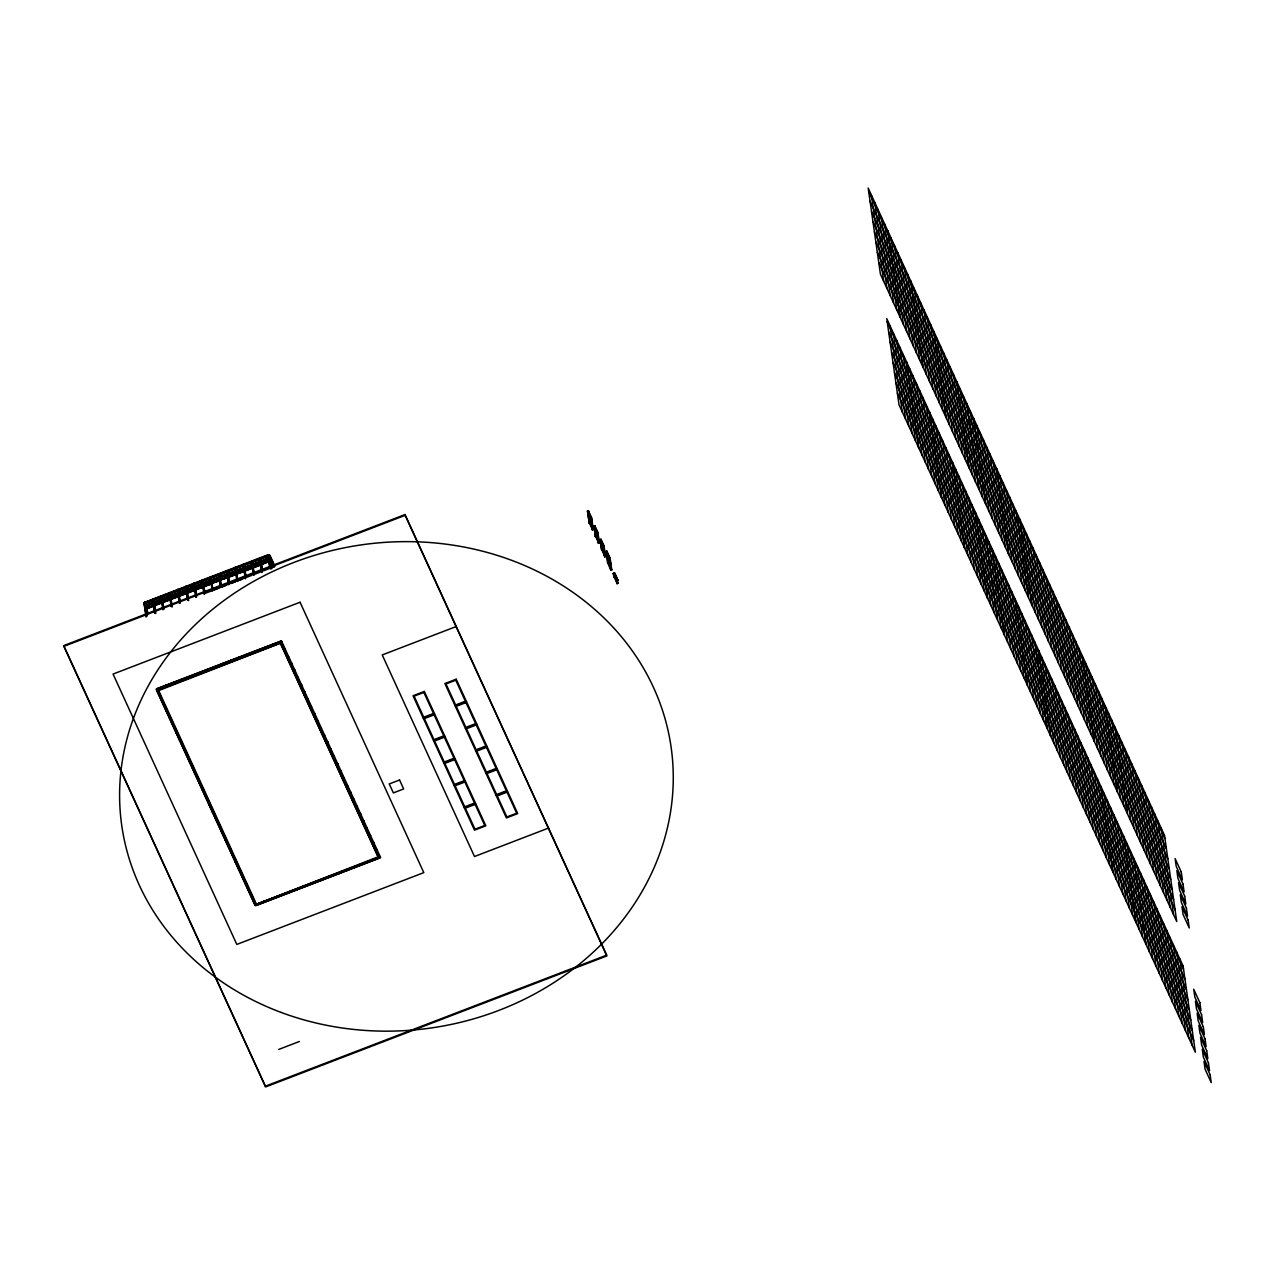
<?xml version="1.0" encoding="UTF-8"?>
<svg xmlns="http://www.w3.org/2000/svg" width="1275" height="1275" viewBox="0 0 1275 1275"><rect width="100%" height="100%" fill="white"/><g stroke="black" fill="none" stroke-linecap="round" stroke-linejoin="round"><path stroke-width="1.5" d="M144.792 602.198L268.085 554.721L273.774 566.849L269.009 556.187L270.587 561.813M146.083 617.084L143.947 602.868L269.232 554.768L274.555 566.562M145.27 602.613L152.777 599.728M153.494 599.457L161.001 596.572M161.718 596.286L169.24 593.401M169.958 593.13L177.464 590.245M178.181 589.974L185.688 587.09M188.636 600.684L186.485 586.994L194.23 584.603L193.896 583.727L195.776 596.987M194.645 583.647L202.454 581.448M202.868 580.492L210.375 577.607M211.092 577.336L218.599 574.451M219.332 574.18L226.838 571.296M227.556 571.009L235.062 568.124M235.779 567.853L243.286 564.968M251.526 561.813L244.003 564.697L251.621 562.02M252.243 561.542L260.052 559.327M260.467 558.37L268.276 556.171M145.35 602.788L152.873 599.935M153.574 599.633L161.096 596.78M169.32 593.608L161.813 596.477L163.678 609.434M170.037 593.305L177.56 590.452M178.261 590.15L185.783 587.297M186.485 586.994L194.007 584.141M194.724 583.838L202.247 580.97M202.948 580.667L210.471 577.814M211.172 577.511L218.694 574.658M219.412 574.356L226.934 571.503M227.635 571.2L235.158 568.331M235.859 568.028L243.382 565.176M252.322 561.717L259.845 558.864M260.546 558.562L268.069 555.693M268.595 555.852L145.286 603.187L144.776 602.071L146.752 615.666M144.458 604.015L145.398 603.665L144.872 602.517L146.816 615.793M268.818 556.267L269.742 555.916M268.627 558.115L145.302 605.466L268.69 558.243L272.834 566.722M145.717 605.752L153.367 602.836M161.59 599.68L154.243 603.25L161.766 600.382L161.383 599.234M169.814 596.525L162.483 600.095L169.989 597.226L169.607 596.078M170.404 596.27L178.054 593.353M178.627 593.114L186.278 590.197M186.851 589.942L194.501 587.042M195.091 586.787L202.725 583.886M210.965 580.715L203.315 583.631L210.758 580.268M211.538 580.476L219.188 577.559L211.841 581.113L211.507 580.205M219.778 577.304L227.412 574.403M235.652 571.248L228.305 574.818L235.827 571.949L235.445 570.802M236.226 570.993L243.876 568.076M244.449 567.837L252.099 564.921M252.689 564.666L260.339 561.765M268.563 558.609L260.913 561.51L268.356 558.163M145.796 605.928L153.462 603.075M154.02 602.772L161.702 599.919M162.26 599.601L169.926 596.764M170.483 596.445L178.149 593.592M178.707 593.289L186.389 590.437M186.931 590.134L194.613 587.281M195.171 586.962L202.534 583.44M211.618 580.651L219.3 577.798M219.858 577.495L227.524 574.643M228.082 574.324L235.747 571.487M236.305 571.168L243.987 568.315M244.545 568.012L252.211 565.16M252.769 564.857L260.435 562.004M145.717 606.518L144.792 606.884L270.061 558.721L269.137 559.135M178.93 593.752L186.453 590.915L186.07 589.751M202.9 584.587L195.378 587.44L195.011 586.325M211.14 581.432L203.602 584.269L203.251 583.153M219.746 577.097L220.081 577.973L227.285 574.419M268.738 559.311L261.216 562.163L260.849 561.048M144.904 607.155L145.828 606.741M269.264 559.406L270.188 558.992M146.083 608.303L153.653 605.418M161.877 602.262L154.307 605.147L161.989 602.501M162.531 601.991L170.101 599.107M170.77 598.82L178.341 595.935M178.994 595.664L186.564 592.779M187.218 592.508L194.788 589.624M195.442 589.353L203.251 587.106L195.744 589.99L195.426 589.146M203.681 586.181L211.475 583.95L203.968 586.835L203.649 585.974M219.38 579.934L219.714 580.794L211.905 583.026L219.475 580.141M227.715 576.985L220.129 579.87L227.938 577.639L227.619 576.778M228.368 576.714L235.939 573.83M236.592 573.543L244.162 570.658M244.816 570.387L252.402 567.502M253.056 567.232L260.626 564.347M261.279 564.076L268.85 561.191M146.163 608.478L153.765 605.657M162.61 602.167L170.213 599.346M178.452 596.19L170.85 599.011L178.564 596.413M186.676 593.018L179.074 595.839L186.787 593.258M187.297 592.684L194.9 589.863M195.537 589.528L203.139 586.707M203.761 586.373L211.363 583.552M211.985 583.201L219.587 580.38M220.224 580.045L227.827 577.224M236.05 574.069L228.448 576.89L236.162 574.308M244.274 570.913L236.672 573.734L244.386 571.136M244.896 570.562L252.498 567.742M253.135 567.407L260.738 564.586M261.359 564.251L268.961 561.43M146.211 608.589L153.877 605.896M154.434 605.434L161.782 602.055M162.674 602.278L170.324 599.585M187.345 592.795L195.011 590.102M195.585 589.64L202.932 586.261M203.809 586.468L211.156 583.089M212.032 583.312L219.698 580.619M220.272 580.157L227.922 577.463M244.959 570.674L252.609 567.981M253.183 567.518L260.849 564.825M261.407 564.363L269.073 561.669M162.116 602.916L154.594 605.784L154.275 604.94M146.051 609.418L145.27 609.705L147.549 614.821M270.555 561.606L269.79 561.908L272.053 566.801M271.814 562.801L272.738 562.45L273.201 566.036M271.926 563.072L273.201 562.434M271.973 563.168L273.264 562.673M272.101 563.438L273.025 563.072M272.26 565.941L273.185 565.526M273.472 566.164L272.547 566.562L272.005 562.737M214.216 589.815L219.093 587.887M228.942 584.109L220.814 587.281L218.71 573.686M230.679 583.488L235.54 581.559M237.278 580.954L245.39 577.782L243.605 564.474M247.127 577.177L252.004 575.248M253.741 574.643L261.853 571.471M263.574 570.802L268.451 568.921M171.806 606.199L169.607 593.034M214.455 589.815L219.013 588.062M221.197 587.297L225.739 585.48M230.966 583.472L235.477 581.735M242.202 579.153L237.644 580.922L235.747 567.646L236.082 568.523M588.413 510.797L590.197 522.782L589.273 523.133L587.488 511.148L588.413 510.797L591.648 517.873L590.723 518.24M589.273 523.133L587.6 511.418L588.524 511.068M587.488 511.148L591.919 520.375L588.11 513.937L588.891 513.634M588.923 513.841L587.791 511.355M591.122 520.471L591.887 520.168L588.046 511.482M157.128 688.564L280.452 641.197L282.014 642.09M589.146 522.862L590.166 522.559L593.305 529.587L592.269 529.667L590.596 517.969L591.52 517.602L593.305 529.587M156.586 689.903L281.887 641.819M156.729 690.189L157.654 689.839M158.594 689.918L280.484 643.126L378.372 857.438L256.482 904.246L158.69 690.572L280.484 643.126M594.788 525.81L596.349 536.217L595.425 536.568L593.863 526.161L594.788 525.81L598.023 532.886L597.098 533.237M595.425 536.568L594.899 526.081M592.269 529.667L593.194 529.316M159.726 696.724L160.65 696.373M285.01 648.624L284.07 648.975L285.297 649.246M159.837 696.995L160.809 696.724M284.197 649.246L285.17 648.975M160.013 697.361L160.937 696.995M596.971 532.966L597.895 532.615L599.457 543.023L598.533 543.373L596.971 532.966L598.533 543.373M595.298 536.297L596.317 536.01M598.262 535.181L597.545 535.675L594.485 528.934M163.009 703.896L163.933 703.545M288.277 655.796L287.353 656.147L288.564 656.418M164.045 703.8L163.12 704.167L164.093 703.896M288.405 656.051L287.481 656.418L288.453 656.147M163.296 704.517L164.22 704.167M600.939 539.245L602.501 549.653L601.577 550.003L599.999 539.596L600.939 539.245L604.175 546.322L603.25 546.672M600.127 539.867L601.051 539.516M598.421 543.102L599.346 542.752M601.449 542.289L604.095 551.692M601.386 542.56L604.238 552.728M601.529 543.596L604.318 553.302M166.276 711.067L167.216 710.701M291.561 662.952L290.636 663.319L291.848 663.59M166.403 711.322L167.376 711.067M290.764 663.574L291.72 663.319M601.609 544.122L604.477 554.354M166.563 711.689L167.503 711.338M601.752 545.222L604.589 555.135M601.896 546.21L605.609 556.458L604.685 556.808L605.498 556.187M602.055 547.262L605.147 554.577M602.469 549.445L601.577 550.003M603.697 549.111L600.318 539.803L601.752 549.939M603.76 549.382L604.717 556.267M603.808 549.653L599.999 539.596M603.952 550.688L600.573 539.915M169.559 718.223L170.483 717.873M294.844 670.124L293.919 670.475L295.131 670.746M170.611 718.144L169.687 718.494L170.659 718.223M294.971 670.395L294.047 670.746L295.003 670.475M169.846 718.861L170.77 718.494M611.761 569.893L608.526 562.817L607.601 563.168L605.928 551.469L606.868 551.119L610.103 558.195L611.761 569.893L610.837 570.26L607.904 563.375L606.98 551.39L606.055 551.74M610.502 563.183L606.565 554.242L607.346 553.94M607.378 554.147L606.247 551.661M605.258 555.374L601.577 548.537M172.842 725.395L173.767 725.045M298.127 677.296L297.202 677.647L298.414 677.918M172.97 725.666L173.926 725.395M297.33 677.918L298.286 677.647M609.179 558.546L610.103 558.195M173.129 726.017L174.053 725.666M609.577 560.777L610.342 560.49L606.502 551.788L610.04 560.825L611.331 569.479M610.693 562.944L609.976 563.438L606.613 554.227M176.125 732.567L177.05 732.201M301.41 684.452L300.486 684.818L301.697 685.089M176.253 732.838L177.209 732.567M300.597 685.089L301.569 684.818M176.412 733.189L177.337 732.838M456.291 626.503L382.229 654.936L474.491 856.513L548.553 828.065M611.617 569.415L610.9 569.909L609.976 557.924L609.052 558.275L610.837 570.26M179.408 739.723L180.333 739.373M304.693 691.624L303.753 691.974L304.98 692.245M179.536 739.994L180.46 739.643L179.568 740.09M303.88 692.245L304.805 691.895L303.928 692.341M613.434 573.798L614.359 573.447L614.805 576.523L613.881 576.89L613.291 573.415L614.582 572.921L617.817 579.982L616.542 580.603M613.307 573.527L614.598 573.049L617.833 580.109M179.695 740.361L180.62 739.994M614.773 576.316L613.881 576.89M182.692 746.895L183.616 746.544M307.96 698.796L307.036 699.146L308.247 699.417M616.431 580.332L617.817 579.982M182.803 747.166L183.775 746.895M307.163 699.417L308.136 699.146M182.978 747.517L183.903 747.166M617.355 579.982L616.988 583.695L617.913 583.328L617.482 580.252L614.231 573.176L614.534 576.412M185.959 754.067L186.899 753.7M311.243 705.952L310.319 706.318L311.53 706.589M186.086 754.338L187.058 754.067M310.447 706.589L311.419 706.318M186.246 754.688L187.186 754.338M189.242 761.223L190.166 760.872M314.527 713.123L313.602 713.474L314.813 713.745M189.369 761.494L190.294 761.143L189.417 761.589M314.654 713.394L313.73 713.745L314.686 713.49M189.529 761.86L190.453 761.494M192.525 768.395L193.449 768.044M317.81 720.295L316.885 720.646L318.097 720.917M192.653 768.666L193.625 768.395M317.013 720.917L317.969 720.646M192.812 769.016L193.736 768.666M195.808 775.567L196.732 775.216M321.093 727.467L320.168 727.818L323.723 735.611L324.663 735.261M195.936 775.837L196.86 775.471L195.968 775.917M321.204 727.722L320.28 728.089L321.252 727.818M196.095 776.188L197.019 775.837M320.455 728.439L321.38 728.089M199.091 782.738L200.016 782.372M323.436 734.99L324.376 734.623M199.219 782.993L200.175 782.738M323.563 735.245L324.535 734.99M199.378 783.36L200.303 783.009M202.374 789.894L203.299 789.544M327.643 741.795L326.719 742.146L327.93 742.417M202.486 790.165L203.458 789.894M326.846 742.417L327.818 742.146M202.661 790.532L203.586 790.165M205.642 797.066L206.582 796.716M330.926 748.967L330.002 749.317L331.213 749.588M205.769 797.337L206.693 796.971L205.817 797.417M205.944 797.688L206.869 797.337M423.268 718.192L434.584 713.841M455.159 705.936L466.475 701.601M208.925 804.238L209.849 803.872M334.209 756.123L333.285 756.489L334.496 756.76M209.052 804.493L210.024 804.238M333.412 756.744L334.369 756.489M209.212 804.86L210.136 804.509M212.208 811.394L213.132 811.043M337.493 763.295L336.568 763.645L337.779 763.916M212.335 811.665L213.26 811.314M212.367 811.761L213.308 811.394M212.495 812.032L213.419 811.665M215.491 818.566L216.415 818.215M340.776 770.467L339.851 770.817L341.062 771.088M215.618 818.837L216.575 818.566M339.963 771.088L340.935 770.817M215.778 819.188L216.702 818.837M433.516 740.584L444.832 736.233M465.407 728.344L476.723 723.993M218.774 825.738L219.698 825.371M344.059 777.623L343.134 777.989L344.346 778.26M218.902 826.009L219.858 825.738M343.246 778.26L344.218 777.989M219.061 826.359L219.985 826.009M222.057 832.894L222.982 832.543M347.326 784.794L346.402 785.145L347.613 785.416M222.169 833.165L223.093 832.814M346.529 785.416L347.453 785.065L346.577 785.512M222.217 833.26L223.141 832.91M222.344 833.531L223.268 833.165M225.34 840.066L226.265 839.715M350.609 791.966L349.685 792.317L350.896 792.588M225.452 840.337L226.424 840.066M349.812 792.588L350.784 792.317M225.627 840.687L226.552 840.337M443.78 762.976L455.079 758.641M475.655 750.736L486.97 746.385M228.607 847.238L229.532 846.871M353.892 799.122L352.968 799.489L354.179 799.76M228.735 847.508L229.707 847.238M353.095 799.76L354.052 799.489M228.894 847.859L229.819 847.508M231.891 854.393L232.815 854.043M357.175 806.294L356.251 806.645L357.462 806.916M232.018 854.664L232.942 854.314M356.378 806.916L357.303 806.565M232.05 854.76L232.99 854.409M356.41 807.011L357.335 806.661M232.178 855.031L233.102 854.664M235.174 861.565L236.098 861.215M360.458 813.466L359.534 813.817L360.745 814.087M235.301 861.836L236.258 861.565M359.646 814.087L360.618 813.817M235.461 862.187L236.385 861.836M454.027 785.384L465.343 781.033M485.902 773.128L497.218 768.793M238.457 868.737L239.381 868.387M363.742 820.638L362.817 820.988L364.028 821.259M238.584 869.008L239.509 868.642M362.929 821.259L363.853 820.893M238.616 869.088L239.541 868.737M362.977 821.339L363.901 820.988M238.744 869.359L239.668 869.008M241.74 875.909L242.664 875.543M367.009 827.794L366.084 828.144L367.296 828.431M241.852 876.164L242.824 875.909M366.212 828.415L367.184 828.16M242.027 876.531L242.951 876.18M245.023 883.065L245.947 882.714M370.292 834.966L369.368 835.316L372.938 843.11L373.862 842.759M245.135 883.336L246.107 883.065M369.495 835.587L370.467 835.316M245.31 883.702L246.234 883.336M369.654 835.954L370.579 835.587M248.29 890.237L249.215 889.886M372.651 842.488L373.575 842.137M249.342 890.141L248.418 890.508L249.39 890.237M372.778 842.759L373.702 842.392L372.81 842.839M464.275 807.776L475.591 803.425M496.166 795.536L507.482 791.185M248.577 890.858L249.502 890.508M251.573 897.409L252.498 897.042M376.858 849.293L375.934 849.66L377.145 849.931M251.701 897.664L252.673 897.409M376.061 849.915L377.017 849.66M251.86 898.03L252.785 897.68M378.277 856.784L256.482 904.246M254.857 904.565L255.781 904.214M380.141 856.465L379.217 856.816L379.727 857.963L256.402 905.441L157.192 688.691M255.908 904.485L254.984 904.836L380.285 856.8M379.328 857.087L380.269 856.736M278.827 1049.389L299.402 1041.484M868.61 191.107L966.992 406.088M967.39 406.932L1016.573 514.399M1016.972 515.243L1115.354 730.208M1115.753 731.053L1164.936 838.52M870.06 201.307L968.442 416.272M968.841 417.116L1018.024 524.583M1018.422 525.428L1116.804 740.393M1117.203 741.237L1166.386 848.704M871.51 211.491L969.892 426.456M970.291 427.3L1019.474 534.767M1019.872 535.612L1118.255 750.592M1118.653 751.437L1167.836 858.904M872.961 221.675L971.343 436.656M971.741 437.5L1020.924 544.967M1021.323 545.812L1119.705 760.777M1120.103 761.621L1169.287 869.088M874.411 231.875L972.793 446.84M973.192 447.684L1022.375 555.151M1022.773 555.996L1121.155 770.977M1121.554 771.805L1170.737 879.272M875.861 242.059L974.243 457.04M974.642 457.884L1023.825 565.351M1024.223 566.18L1122.606 781.161M1123.004 782.005L1172.187 889.472M877.312 252.259L975.694 467.224M976.092 468.068L1025.275 575.535M1025.674 576.38L1124.056 791.345M1124.454 792.189L1173.638 899.656M878.762 262.443L977.144 477.408M977.543 478.252L1026.726 585.719M1027.124 586.564L1125.506 801.545M1125.905 802.389L1175.088 909.856M887.209 321.762L985.591 536.727M985.989 537.572L1035.172 645.038M1035.571 645.883L1133.953 860.848M1134.352 861.693L1183.535 969.159M888.659 331.946L987.041 546.911M987.44 547.756L1036.623 655.222M1037.021 656.067L1135.403 871.048M1135.802 871.893L1184.985 979.359M890.109 342.13L988.492 557.111M988.89 557.956L1038.073 665.423M1038.472 666.267L1136.854 881.232M1137.252 882.077L1186.435 989.543M891.56 352.33L989.942 567.295M990.34 568.14L1039.523 675.607M1039.922 676.451L1138.304 891.416M1138.703 892.261L1187.886 999.727M893.01 362.514L991.392 577.495M991.791 578.34L1040.974 685.807M1041.372 686.635L1139.754 901.616M1140.153 902.461L1189.336 1009.927M894.46 372.714L992.843 587.679M993.241 588.524L1042.424 695.991M1042.822 696.835L1141.205 911.8M1141.603 912.645L1190.786 1020.112M895.911 382.898L994.293 597.863M994.691 598.708L1043.874 706.175M1044.273 707.019L1142.655 922M1143.053 922.845L1192.237 1030.312M897.361 393.082L995.743 608.063M996.142 608.908L1045.325 716.375M1045.723 717.219L1144.105 932.184M1144.504 933.029L1193.687 1040.496M606.773 551.677L609.801 558.211M594.692 526.368L597.688 532.918L598.979 542.672L595.983 536.122L594.724 526.368L597.927 532.822M601.178 542.162L600.876 539.803L604.079 546.258M600.844 539.819L604.175 548.696M605.928 551.469L609.625 560.984L609.243 558.211M588.381 513.825L591.584 520.503M594.166 526.352L598.294 535.388M588.158 513.921L591.154 520.455M593.863 526.161L598.087 535.468L594.421 526.479M606.964 556.681L609.976 563.438M614.152 573.75L617.53 582.946L613.291 573.415M596.222 535.946L599.457 543.023M617.913 583.328L613.626 573.734L614.056 576.81M592.955 529.189L589.831 522.686L588.317 511.371L591.345 517.889L592.827 529.237M611.394 569.447L608.366 563.024L606.868 551.119M592.445 529.603L589.448 523.053M595.584 536.281L598.597 543.038M601.688 549.318L604.748 556.474L603.314 546.337M613.976 576.619L617.052 583.344M274.89 566.212L269.965 555.374L143.979 603.888L146.386 609.052L153.877 606.071L153.558 605.211M269.535 556.203L272.914 566.148M272.818 563.375L274.348 566.642M269.264 556.314L272.754 566.706L273.009 562.658M272.547 563.486L274.045 566.753M268.308 556.091L267.941 555.278L269.933 568.634M269.647 558.976L273.009 565.877M269.36 559.087L272.802 566.514M270.045 561.797L272.499 566.849M268.387 558.37L268.722 559.295M268.658 560.028L271.973 567.279M268.754 560.681L272.069 567.917M268.786 561.191L261.566 564.713L261.248 563.869M259.861 557.876L262.044 570.722M260.084 559.247L259.718 558.45L261.71 571.79M260.562 561.367L260.945 562.227M260.467 561.414L260.849 562.259M260.132 561.319L260.498 562.466L252.976 565.319L252.625 564.203M260.53 564.14L260.849 565L253.343 567.869L253.024 567.024M252.546 562.211L252.211 561.319L254.092 574.595M252.275 562.243L251.621 561.048L253.486 574.961L251.494 561.606L251.828 562.482M252.338 564.522L252.721 565.383M252.243 564.57L252.609 565.431M251.892 564.474L252.275 565.622L244.752 568.475L244.386 567.359M252.307 567.295L252.625 568.156L245.119 571.041L244.784 570.18M281.265 642.361L284.261 648.911M284.548 649.533L287.544 656.067M287.831 656.705L290.827 663.239M291.114 663.861L294.111 670.411M294.397 671.033L297.378 677.583M297.665 678.204L300.661 684.739M300.948 685.376L303.944 691.911M304.231 692.532L307.227 699.082M307.514 699.704L310.51 706.238M310.797 706.876L313.793 713.41M314.08 714.032L317.061 720.582M317.348 721.204L320.344 727.738M323.914 735.532L326.91 742.082M327.197 742.703L330.193 749.238M330.48 749.875L333.476 756.41M333.763 757.031L336.743 763.582M337.03 764.203L340.027 770.753M340.313 771.375L343.31 777.909M343.597 778.547L346.593 785.081M346.88 785.703L349.876 792.253M350.163 792.875L353.159 799.409M353.446 800.047L356.426 806.581M356.713 807.202L359.709 813.753M359.996 814.374L362.993 820.909M363.279 821.546L366.276 828.081M366.562 828.702L369.559 835.253M373.129 843.046L376.109 849.58M376.412 850.202L379.392 856.752M280.213 641.452L280.58 642.265M378.994 857.278L379.36 858.075M280.58 643.779L378.372 857.438M244.322 565.367L243.987 564.49L245.868 577.766M244.051 565.399L243.398 564.203L245.517 578.834M243.413 564.331L243.923 565.447M243.605 565.638L243.254 564.761L245.183 578.292M243.668 567.63L244.051 568.778L236.528 571.63L236.162 570.515M244.067 570.451L244.402 571.312L236.895 574.196L236.56 573.336M272.707 644.337L273.073 645.15M371.487 860.163L371.854 860.96M271.989 644.624L272.356 645.421M370.77 860.434L371.137 861.231M235.174 567.359L235.827 568.57M235.19 567.487L235.716 568.602M235.365 568.809L235.03 567.917L237.023 581.273M235.875 570.849L236.528 571.662M235.779 570.881L236.258 571.71M235.843 573.623L236.162 574.467L228.655 577.352L228.337 576.507M264.467 647.493L264.849 648.306M363.263 863.318L363.63 864.115M263.75 647.78L264.116 648.577M362.546 863.589L362.913 864.402M227.858 571.678L227.524 570.802L229.42 584.077L227.827 571.455M227.141 571.965L226.807 571.088L228.735 584.619M227.938 573.686L228.337 574.754M227.556 574.053L228.034 574.866M227.205 573.957L227.619 575.025M256.243 650.664L256.61 651.461M355.024 866.474L355.406 867.287M255.94 650.776L256.307 651.589M354.721 866.586L355.088 867.398L354.625 866.633M255.829 650.824L256.195 651.621M255.526 650.935L255.893 651.748M354.307 866.745L354.673 867.558M219.635 574.85L219.3 573.957L221.292 587.313M218.918 575.121L218.567 574.244L220.559 587.6M219.698 576.842L220.097 577.846M219.316 577.208L219.794 578.021M218.981 577.113L219.396 578.181M248.019 653.82L248.386 654.633M346.8 869.63L347.167 870.442M247.302 654.091L247.669 654.904M346.083 869.917L346.449 870.713M210.503 576.969L211.124 578.053M210.678 578.276L210.343 577.4L212.272 590.931M211.092 580.364L211.57 581.177M210.789 580.476L211.124 581.416M239.796 656.976L240.162 657.788M338.576 872.785L338.943 873.598M239.477 657.103L239.843 657.9M338.257 872.913L338.64 873.726M239.381 657.135L239.748 657.948M338.162 872.945L338.528 873.758M239.062 657.262L239.429 658.059M337.859 873.072L338.226 873.869M202.916 581.209L202.247 579.998L204.112 593.911M202.486 581.368L202.119 580.555L204 593.831M202.868 583.52L203.347 584.348M202.55 583.647L202.9 584.572M231.556 660.131L231.923 660.944M330.337 875.957L330.719 876.754M231.253 660.259L231.62 661.056M330.034 876.068L330.4 876.881M231.142 660.291L231.524 661.103M329.938 876.116L330.305 876.913M230.839 660.418L231.205 661.215M329.619 876.228L329.986 877.041M194.947 584.317L194.613 583.44L196.605 596.796M194.023 583.153L194.677 584.364M194.74 586.643L195.123 587.504L194.629 586.691M194.294 586.596L194.677 587.743L187.154 590.596L186.787 589.48M194.692 589.417L195.027 590.277L187.521 593.146L187.186 592.301M223.332 663.303L223.699 664.1M322.113 879.113L322.479 879.925M222.615 663.574L222.982 664.387M321.396 879.383L321.762 880.196M186.724 587.488L186.373 586.596L188.27 599.872M185.815 586.452L186.453 587.52M185.991 587.759L185.656 586.883L187.648 600.222M186.469 592.572L186.803 593.433L179.281 596.317L178.962 595.457M215.108 666.458L215.475 667.271M313.889 882.268L314.256 883.081M214.375 666.729L214.758 667.542M313.172 882.555L313.538 883.352M178.484 590.644L178.149 589.767L180.142 603.107M178.229 590.676L177.576 589.48L179.377 603.282M177.767 590.915L177.432 590.038L179.074 601.625M178.564 592.636L178.93 593.783M178.277 592.971L178.659 593.815M178.181 593.002L178.548 593.863M177.847 592.907L178.213 594.054L170.691 596.907L170.34 595.792M178.245 595.728L178.564 596.588L171.057 599.473L170.738 598.613M206.869 669.614L207.235 670.427M305.665 885.424L306.032 886.237M206.152 669.901L206.518 670.698M304.932 885.711L305.315 886.508M170.26 593.799L169.926 592.923L171.918 606.278M169.543 594.086L169.208 593.194L171.201 606.549M170.053 596.126L170.436 596.987L169.958 596.158M170.021 598.899L170.34 599.744L162.833 602.629L162.499 601.784M198.645 672.77L199.012 673.582M297.426 888.595L297.792 889.392M197.928 673.057L198.294 673.853M296.708 888.866L297.075 889.679M162.037 596.955L161.702 596.078L163.583 609.354M161.766 597.003L161.24 595.744L163.168 609.514M161.128 595.935L161.654 597.051M161.319 597.242L160.969 596.365L162.865 609.625M162.1 598.963L162.515 600.015M161.718 599.33L162.196 600.143M190.421 675.941L190.788 676.738M289.202 891.751L289.568 892.564M189.688 676.212L190.071 677.025M288.485 892.022L288.851 892.835M153.797 600.127L153.462 599.234L155.422 613.434L153 598.915L153.542 600.158M153.43 600.206L152.888 598.963L154.737 612.861M153.08 600.398L152.745 599.521L154.642 612.797M153.877 602.119L154.275 603.187M153.494 602.485L153.972 603.298M153.159 602.39L153.558 603.457M153.223 602.868L146.003 606.39L145.669 605.482M182.182 679.097L182.564 679.894M280.978 894.907L281.345 895.719M181.879 679.208L182.245 680.021M280.659 895.034L281.026 895.831M181.783 679.256L182.15 680.053M280.564 895.066L280.93 895.879M181.464 679.368L181.831 680.181M280.245 895.193L280.627 895.99M145.573 603.282L145.238 602.406L147.231 615.745M143.947 602.868L146.227 607.394M144.187 603.808L147.629 611.602M147.565 612.685L144.728 604.127M144.633 606.884L147.549 612.908M145.637 609.785L147.135 613.068M145.477 609.625L147.007 613.116M173.958 682.252L174.324 683.065M272.738 898.062L273.121 898.875M173.655 682.38L174.022 683.177M272.436 898.19L272.802 899.003L272.34 898.222M173.543 682.412L173.91 683.225M173.241 682.523L173.607 683.336M272.021 898.349L272.388 899.146M165.734 685.408L166.101 686.221M264.515 901.234L264.881 902.031M264.212 901.345L264.578 902.158M264.1 901.393L264.467 902.19M165.017 685.695L165.383 686.492M263.798 901.505L264.164 902.317M157.494 688.58L157.877 689.377M256.291 904.389L256.657 905.202M156.458 689.982L254.825 904.899M1161.206 828.208L1173.51 914.478M1179.805 958.864L1192.109 1045.118M1157.923 821.052L1170.227 907.306M1176.522 951.692L1188.826 1037.962M1154.64 813.88L1166.96 900.15M1173.239 944.52L1185.543 1030.79M1151.373 806.708L1163.677 892.978M1169.956 937.364L1182.26 1023.618M1148.09 799.553L1160.393 885.806M1166.673 930.192L1178.993 1016.462M1144.807 792.381L1157.11 878.65M1163.406 923.02L1175.709 1009.29M1141.523 785.209L1153.827 871.478M1160.122 915.864L1172.426 1002.118M1138.24 778.053L1150.544 864.307M1156.839 908.692L1169.143 994.962M1134.957 770.881L1147.277 857.151M1153.556 901.521L1165.86 987.79M1131.69 763.709L1143.994 849.979M1150.273 894.365L1162.577 980.618M1128.407 756.553L1140.711 842.807M1146.99 887.193L1159.294 973.462M1125.124 749.381L1137.428 835.635M1143.723 880.021L1156.027 966.291M1121.841 742.209L1134.144 828.479M1140.44 872.865L1152.743 959.119M1118.558 735.038L1130.861 821.307M1137.157 865.693L1149.46 951.947M1111.625 719.897L1123.928 806.167M1130.224 850.552L1142.527 936.806M1108.358 712.741L1120.661 798.995M1126.941 843.381L1139.244 929.65M1117.378 791.839L1105.106 705.665L1117.33 791.743M1123.705 836.304L1135.961 922.478L1123.658 836.209M1101.791 698.397L1114.095 784.667M1120.39 829.053L1132.694 915.307M1098.508 691.241L1110.812 777.495M1117.107 821.881L1129.411 908.151M1095.225 684.069L1107.529 770.339M1113.824 814.709L1126.128 900.979M1091.942 676.898L1104.246 763.167M1110.541 807.553L1122.845 893.807M1088.675 669.742L1100.978 755.995M1107.258 800.381L1119.562 886.651M1085.392 662.57L1097.695 748.839M1103.975 793.209L1116.278 879.479M1094.412 741.668L1082.14 655.493L1094.364 741.572M1113.011 872.307L1100.739 786.133L1112.963 872.227M1078.825 648.242L1091.129 734.496M1097.424 778.882L1109.728 865.151M1075.542 641.07L1087.846 727.324M1094.141 771.71L1106.445 857.979M1072.259 633.898L1084.563 720.168M1090.858 764.554L1103.162 850.808M1068.992 626.742L1081.296 712.996M1087.575 757.382L1099.879 843.636M1065.709 619.57L1078.013 705.824M1084.292 750.21L1096.596 836.48M1062.426 612.398L1074.729 698.668M1081.009 743.038L1093.328 829.308M1059.142 605.227L1071.446 691.496M1077.742 735.882L1090.045 822.136M1055.859 598.071L1068.163 684.324M1074.458 728.71L1086.762 814.98M1052.576 590.899L1064.88 677.168M1071.175 721.538L1083.479 807.808M1049.293 583.727L1061.613 669.997M1067.892 714.383L1080.196 800.636M1046.026 576.571L1058.33 662.825M1064.609 707.211L1076.913 793.48M1042.743 569.399L1055.047 655.669M1061.326 700.039L1073.646 786.308M1039.46 562.227L1051.763 648.497M1058.059 692.883L1070.362 779.137M1036.177 555.071L1048.48 641.325M1054.776 685.711L1067.079 771.981M1032.893 547.899L1045.197 634.169M1051.493 678.539L1063.796 764.809M1029.61 540.727L1041.93 626.997M1048.209 671.383L1060.513 757.637M1026.343 533.572L1038.647 619.825M1044.926 664.211L1057.23 750.465M1023.06 526.4L1035.364 612.653M1041.643 657.039L1053.963 743.309M1019.825 519.323L1032.081 605.498M1038.408 649.963L1050.68 736.137L1038.376 649.883M1019.777 519.228L1032.033 605.402M1012.844 504.087L1025.148 590.357M1031.443 634.743L1043.747 720.997M1009.561 496.915L1021.865 583.185M1028.16 627.571L1040.464 713.825M1006.278 489.759L1018.597 576.013M1024.877 620.399L1037.181 706.669M1003.011 482.588L1015.314 568.857M1021.594 613.227L1033.898 699.497M999.727 475.416L1012.031 561.685M1018.311 606.071L1030.63 692.325M996.492 468.339L1008.748 554.513M1015.075 598.995L1027.347 685.169L1015.043 598.899M996.444 468.26L1008.7 554.434M993.161 461.088L1005.465 547.357M1011.76 591.727L1024.064 677.997M989.878 453.916L1002.182 540.186M1008.477 584.572L1020.781 670.825M986.595 446.76L998.915 533.014M1005.194 577.4L1017.498 663.669M983.328 439.588L995.632 525.858M1001.911 570.228L1014.215 656.498M980.045 432.416L992.348 518.686M998.628 563.072L1010.932 649.326M976.762 425.26L989.065 511.514M995.361 555.9L1007.664 642.17M973.526 418.168L985.782 504.342M992.109 548.824L1004.381 634.998M973.478 418.088L985.75 504.262M992.077 548.728L1004.333 634.902M970.195 410.917L982.499 497.186M988.794 541.572L1001.098 627.826M963.262 395.776L975.566 482.046M981.862 526.432L994.165 612.685M959.995 388.62L972.299 474.874M978.578 519.26L990.882 605.513M956.744 381.528L969.016 467.702M975.343 512.183L987.599 598.357M956.712 381.448L968.968 467.622M975.295 512.088L987.567 598.262M953.429 374.276L965.733 460.546M972.028 504.916L984.332 591.186M950.146 367.104L962.45 453.374M968.745 497.76L981.049 584.014M946.863 359.948L959.167 446.202M965.462 490.588L977.766 576.858M943.58 352.777L955.883 439.046M962.179 483.416L974.483 569.686M940.312 345.605L952.616 431.874M958.896 476.26L971.199 562.514M937.029 338.449L949.333 424.703M955.613 469.088L967.916 555.358M946.05 417.547L933.778 331.373L946.002 417.451M952.377 462.012L964.649 548.186M952.345 461.917L964.601 548.091M930.463 324.105L942.767 410.375M949.062 454.761L961.366 541.014M927.18 316.949L939.484 403.203M945.779 447.589L958.083 533.858M923.897 309.777L936.201 396.047M942.496 440.417L954.8 526.687M920.63 302.605L932.933 388.875M939.213 433.261L951.517 519.515M917.347 295.449L929.65 381.703M935.93 426.089L948.233 512.343M914.063 288.277L926.367 374.531M932.647 418.917L944.966 505.187M910.828 281.201L923.084 367.375M941.683 498.015L929.411 411.841L941.635 497.919M910.78 281.106L923.052 367.28M907.497 273.934L919.801 360.203M926.096 404.589L938.4 490.843M904.214 266.778L916.518 353.032M922.813 397.418L935.117 483.687M900.931 259.606L913.251 345.876M919.53 390.246L931.834 476.515M897.664 252.434L909.968 338.704M916.247 383.09L928.551 469.343M894.381 245.278L906.684 331.532M912.964 375.918L925.283 462.188M891.097 238.106L903.401 324.376M909.697 368.746L922 455.016M887.862 231.03L900.118 317.204L887.814 230.934M918.717 447.844L906.445 361.67L918.669 447.764M884.531 223.778L896.835 310.032M903.13 354.418L915.434 440.688M881.248 216.607L893.568 302.876M899.847 347.246L912.151 433.516M877.981 209.435L890.285 295.704M896.564 340.09L908.868 426.344M874.698 202.279L887.002 288.532M893.281 332.918L905.601 419.188M871.415 195.107L883.718 281.361M890.014 325.747L902.317 412.016M616.622 580.268L616.988 583.695M605.609 556.458L604.047 546.051L603.123 546.401L604.685 556.808M603.569 546.465L603.904 548.808M597.417 533.014L597.752 535.373M591.042 518.017L591.377 520.359M590.787 517.889L592.381 529.938M269.774 555.581L271.671 568.857M269.599 555.565L271.4 567.487M269.232 554.768L271.177 568.475M268.674 555.868L270.475 567.853M268.308 555.119L270.252 568.841M268.085 554.721L270.141 568.443M262.459 570.562L260.435 558.163L262.379 571.407M259.973 557.844L261.981 572.523M252.498 561.972L254.203 574.674M251.749 561L253.693 574.754M244.274 565.128L245.995 576.874M235.811 568.443L237.357 580.189M235.285 567.311L237.23 581.081M229.038 584.062L227.062 570.483L228.799 584.428M219.587 574.611L221.308 586.357M218.981 574.085L220.878 587.361M213.053 590.468L210.598 576.794L212.654 590.516L204.367 593.592L202.374 579.95L204.829 593.64M211.124 577.91L212.67 589.672M203.139 580.922L204.861 592.668M194.9 584.093L196.621 595.839M194.294 583.567L196.191 596.827M194.151 583.105L196.079 596.875M185.927 586.277L187.855 600.031M178.452 590.405L180.173 602.151M177.687 589.433L179.632 603.187M170.213 593.56L172.189 606.996M169.463 592.588L171.408 606.358M153.765 599.887L155.725 613.323M145.525 603.043L147.263 614.789M145.175 607.267L146.274 615.203M144.314 603.681L146.115 615.602M405.036 514.558L63.75 645.596L265.423 1086.188L606.709 955.15L405.036 514.558M405.147 515.339L63.862 646.377L265.535 1086.969L606.82 955.931L405.147 515.339M300.055 602.246L113.061 674.061L236.815 944.424L423.81 872.626L300.055 602.246M281.504 640.99L156.219 689.09L255.367 905.712L380.651 857.613L281.504 640.99M424.336 691.448L413.02 695.783L474.523 830.168L485.839 825.833L424.336 691.448M456.211 679.208L444.895 683.543L506.414 817.928L517.73 813.577L456.211 679.208M423.874 692.421L414.104 696.166L423.73 717.219L433.5 713.474L423.874 692.421M455.749 680.181L445.979 683.926L455.621 704.979L465.391 701.234L455.749 680.181M331.054 749.222L330.129 749.588L331.102 749.317M434.122 714.813L424.352 718.574L433.978 739.627L443.764 735.866L434.122 714.813M466.012 702.573L456.227 706.318L465.869 727.372L475.639 723.626L466.012 702.573M337.62 763.566L336.696 763.916L337.652 763.645M444.369 737.205L434.6 740.966L444.242 762.02L454.012 758.258L444.369 737.205M476.26 724.965L466.491 728.726L476.117 749.78L485.887 746.018L476.26 724.965M399.553 779.997L389.257 783.95L393.369 792.907L403.649 788.954L399.553 779.997M454.617 759.613L444.848 763.358L454.49 784.412L464.259 780.667L454.617 759.613M486.508 747.373L476.738 751.118L486.381 772.172L496.15 768.411L486.508 747.373M464.881 782.005L455.111 785.751L464.738 806.804L474.507 803.059L464.881 782.005M496.756 769.765L486.986 773.511L496.628 794.564L506.398 790.819L496.756 769.765M475.129 804.398L465.359 808.159L474.985 829.212L484.771 825.451L475.129 804.398M507.02 792.158L497.234 795.919L506.876 816.956L516.646 813.211L507.02 792.158M966.546 402.948L868.179 188.031L880.435 274.205L978.817 489.122L966.546 402.948M1016.127 511.259L966.96 403.84L979.216 490.014L1028.383 597.433L1016.127 511.259M1114.908 727.069L1016.542 512.152L1028.797 598.326L1127.18 813.243L1114.908 727.069M1164.489 835.38L1115.322 727.961L1127.578 814.135L1176.745 921.554L1164.489 835.38M1181.272 872.036L1175.12 858.601L1176.235 866.442L1182.387 879.878L1181.272 872.036M1182.993 884.069L1176.841 870.618L1177.957 878.459L1184.108 891.894L1182.993 884.069M1184.698 896.086L1178.546 882.651L1179.662 890.476L1185.814 903.927L1184.698 896.086M1186.403 908.103L1180.252 894.668L1181.367 902.509L1187.519 915.944L1186.403 908.103M1188.125 920.12L1181.973 906.684L1183.088 914.526L1189.24 927.961L1188.125 920.12M985.145 533.587L886.762 318.67L899.034 404.844L997.401 619.762L985.145 533.587M1034.726 641.899L985.559 534.48L997.815 620.654L1046.982 728.073L1034.726 641.899M1133.507 857.724L1035.125 642.791L1047.397 728.965L1145.763 943.898L1133.507 857.724M1183.088 966.036L1133.921 858.617L1146.177 944.791L1195.344 1052.194L1183.088 966.036M1199.871 1002.692L1193.719 989.257L1194.834 997.082L1200.986 1010.533L1199.871 1002.692M1201.576 1014.709L1195.424 1001.273L1196.54 1009.115L1202.692 1022.55L1201.576 1014.709M1203.297 1026.726L1197.145 1013.29L1198.261 1021.132L1204.413 1034.567L1203.297 1026.726M1205.003 1038.743L1198.851 1025.307L1199.966 1033.148L1206.118 1046.584L1205.003 1038.743M1206.708 1050.759L1200.556 1037.324L1201.672 1045.165L1207.823 1058.601L1206.708 1050.759M1208.429 1062.792L1202.277 1049.341L1203.393 1057.182L1209.545 1070.618L1208.429 1062.792M1210.134 1074.809L1203.983 1061.374L1205.098 1069.199L1211.25 1082.65L1210.134 1074.809M616.877 580.396L613.881 573.846L617.243 583.058L616.877 580.396M244.481 568.538L244.115 567.694L244.386 568.586M248.083 654.744L247.701 653.932L247.972 654.776M346.864 870.554L346.497 869.757L346.752 870.602M186.883 590.66L186.517 589.799L186.787 590.707M169.989 593.847L169.336 592.636L169.878 593.879M165.798 686.332L165.415 685.536L165.686 686.38M281.09 1012.414A277.456 244.051 -8.1 0 0 672.053 754.752A277.456 244.051 -8.1 0 0 236.194 592.014A277.456 244.051 -8.1 0 0 281.09 1012.414"/></g></svg>
